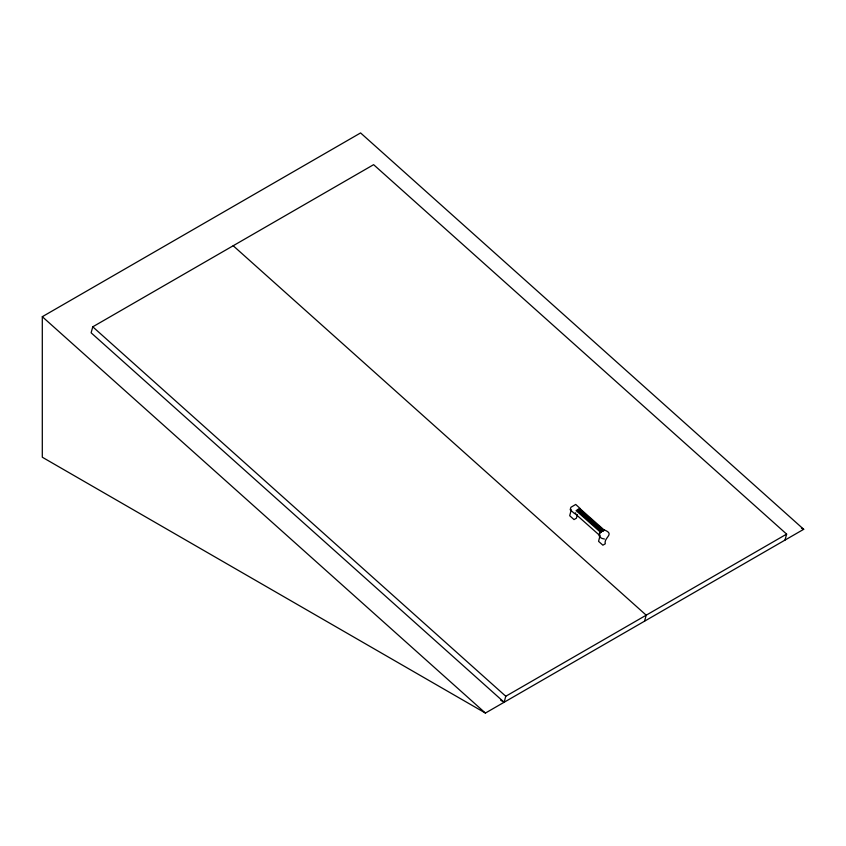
<?xml version="1.0" encoding="UTF-8"?>
<svg xmlns="http://www.w3.org/2000/svg" width="846" height="846" viewBox="0 0 846 846"><rect width="100%" height="100%" fill="white"/><g stroke="black" fill="none" stroke-linecap="round" stroke-linejoin="round"><path stroke-width="1.27" d="M578.326 509.197L602.87 530.96M571.293 509.704L569.696 515.732L574.022 519.581L576.412 518.196L577.363 514.643M579.986 508.626L604.509 530.336L603.589 530.675L579.013 508.774L603.558 530.537L603.071 530.865M580.197 508.541L575.724 504.459L570.902 507.293L570.183 509.726L574.519 513.564L575.566 513.416M92.764 326.82L91.114 332.806L504.131 702.254L505.781 696.258L786.632 534.112L373.615 164.674L92.764 326.82L505.781 696.258M644.557 621.176L646.207 615.179L233.189 245.742M784.982 540.108L786.632 534.112M602.86 530.833L601.379 531.796L576.824 510.011L601.369 531.732L599.782 533.096L599.275 535.084L574.73 513.321L575.788 513.078M42.3 316.7L360.586 132.938L803.7 529.3L485.414 713.062L42.3 457.231L42.3 316.7L485.414 713.062M600.66 532.377L576.073 510.593M604.435 539.018C596.197 537.876 598.503 531.098 604.668 530.072C615.127 534.344 603.6 537.443 605.281 543.798L602.891 545.184L598.566 541.345L600.152 535.232M801.416 527.978L803.7 529.3M500.705 700.266L504.131 702.254M577.585 509.472L602.151 531.33L577.585 509.472"/></g></svg>
